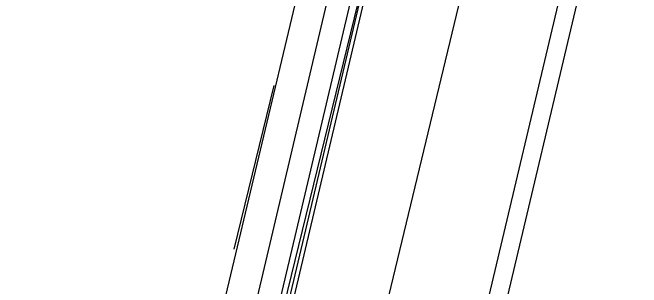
# Model space of a CAD drawing. Header units: feet. Extents: x -84 to 198, y -22 to 181.
# Drawn here: x 105.479 to 107.373, y 39.076 to 39.904 of the extents above; entities that cross this region are included whole.
import ezdxf

# ---------------------------------------------------------------- set-up
doc = ezdxf.new("R2010")
doc.units = ezdxf.units.FT
doc.layers.add('A-LINEA', color=7, linetype='CONTINUOUS')

msp = doc.modelspace()

# ---------------------------------------------------------------- linework, layer by layer
at = {"layer": 'A-LINEA'}
for p, q in [((103.5333, 24.5111), (107.3733, 40.7511)), ((106.4933, 40.6178), (104.7733, 33.3911)), ((106.16, 38.8044), (106.5467, 40.4444)), ((107.24, 40.4311), (105.5333, 33.2178)), ((106.1467, 39.1911), (106.2667, 39.6844))]:
    msp.add_line(p, q, dxfattribs=at)
for points in [[(106.96, 40.4978), (106.5333, 38.7244), (106.1467, 37.0844)], [(106.2267, 38.7911), (106.6267, 40.4844), (106.6267, 40.4978), (106.64, 40.4844), (106.6533, 40.4844), (106.24, 38.7911)], [(106.2667, 38.7911), (106.6667, 40.4844), (106.6533, 40.4844), (106.2533, 38.7911)]]:
    msp.add_lwpolyline(points, dxfattribs=at)

doc.saveas('drawing.dxf')
